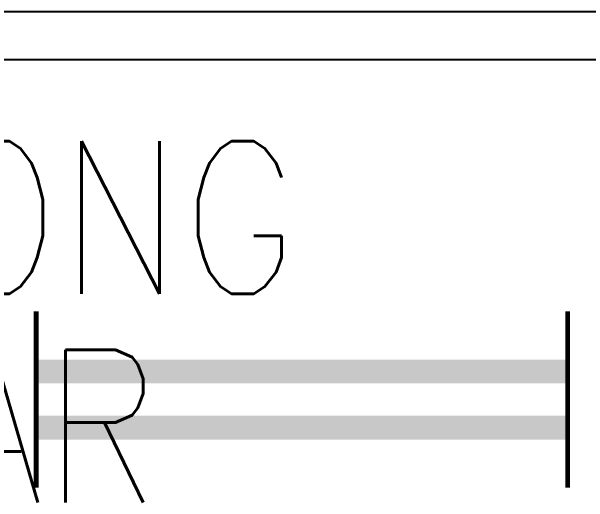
# Model space of a CAD drawing. Header units: inches. Extents: x 16928 to 514628, y -1471 to 241387.
# Drawn here: x 57525 to 58849, y 43115 to 44240 of the extents above; entities that cross this region are included whole.
import ezdxf
from ezdxf.enums import TextEntityAlignment as Align

# ---------------------------------------------------------------- set-up
doc = ezdxf.new("R2010")
doc.units = ezdxf.units.IN
doc.header["$MEASUREMENT"] = 0
for name, color, linetype in [('dxt_text', 4, 'Continuous'), ('FITTING', 8, 'Continuous'), ('partition', 8, 'Continuous')]:
    doc.layers.add(name, color=color, linetype=linetype)
doc.layers.add('t3', color=8, linetype='Continuous', lineweight=25)
doc.styles.add('LAILA', font='romans.shx', dxfattribs={"width": 0.85})

# ---------------------------------------------------------------- blocks, each defined once
blk = doc.blocks.new('YBC 2X36')
at = {"layer": 'FITTING', "color": 3}
for points, const_width in [([(-610, 200.9), (-610, -74.3)], 10.9), ([(610, 200.9), (610, -84.2)], 10.9), ([(-610, 63.3), (610, 63.3)], 54.6), ([(-610, 72.1), (-610, -203.2)], 10.9), ([(610, 72.1), (610, -203.2)], 10.9), ([(-610, -65.5), (610, -65.5)], 54.6)]:
    blk.add_lwpolyline(points, dxfattribs=dict(at, const_width=const_width))

msp = doc.modelspace()

# ---------------------------------------------------------------- linework, layer by layer
at = {"layer": 'partition'}
for p, q in [((55288.6, 44240.5), (59268.6, 44240.5)), ((55288.6, 44130.5), (59268.6, 44130.5))]:
    msp.add_line(p, q, dxfattribs=at)

# ---------------------------------------------------------------- block references
at = {"layer": 'dxt_text'}
msp.add_blockref('YBC 2X36', (58191.3, 43351.7), dxfattribs=at)

# ---------------------------------------------------------------- texts
at = {"layer": 't3', "style": 'LAILA', "width": 0.85}
for s, p in [('PENOLONG', (56066.3, 43943.1)), ('DAFTAR', (56437.3, 43464.6))]:
    msp.add_text(s, height=350, dxfattribs=at).set_placement(p, align=Align.TOP_LEFT)

doc.saveas('drawing.dxf')
